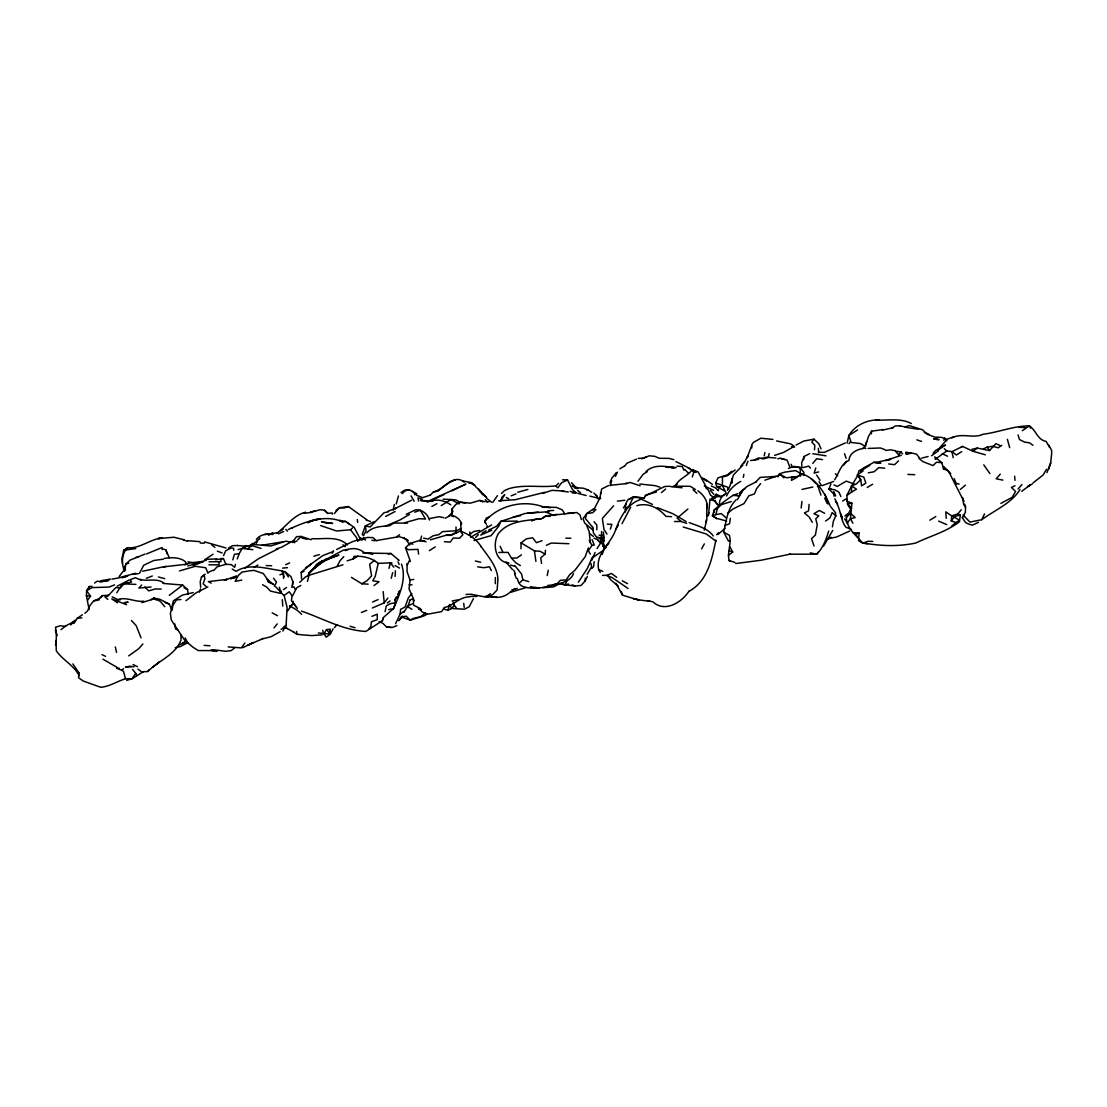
<?xml version="1.0" encoding="UTF-8"?>
<svg xmlns="http://www.w3.org/2000/svg" width="1107" height="1107" viewBox="0 0 1107 1107"><rect width="100%" height="100%" fill="white"/><g stroke="black" fill="none" stroke-linecap="round" stroke-linejoin="round"><path stroke-width="1.5" d="M283.489 578.449L283.489 573.343L281.967 570.838C267.368 568.901 249.504 562.743 236.068 571.337L232.207 569.053M181.022 635.238L180.981 640.247C175.003 655.261 158.439 660.699 147.743 671.534L141.585 671.811L137.891 669.098M601.599 531.429L601.558 537.338L604.436 545.862M867.763 543.717L862.962 543.246C856.264 535.511 846.564 528.565 846.343 517.315L850.674 509.428L847.561 504.128L846.855 495.424L851.504 492.103L851.574 485.973L857.704 475.512L858.921 470.849L873.838 462.297L880.619 463.113L873.838 462.297M495.299 583.693L495.369 577.508M596.784 529.769L596.839 525.05L594.016 521.757M406.975 563.601L407.113 571.821L410.06 580.096L409.05 589.007L413.52 598.804L413.492 605.086L420.48 608.698M520.954 548.754L521.079 542.859L526.379 538.832L532.688 537.781L536.383 542.665L542.07 540.714M124.565 571.323C121.313 563.781 121.466 553.874 127.499 547.771C140.188 548.851 150.04 539.026 162.217 537.988L158.163 538.583L173.924 537.241L183.997 539.773M718.471 489.169L718.429 490.65L715.164 487.689L711.372 486.028M730.246 561.415L729.126 560.516C726.925 552.13 731.769 543.828 729.43 535.345L723.646 532.066C726.413 520.857 727.354 508.307 736.113 499.783M89.114 609.625L86.415 595.746L86.609 590.806L89.57 586.475L92.047 586.309M292.815 584.814L292.926 582.019L290.947 576.595L285.163 571.821L281.967 570.838L284.098 576.913M965.622 506.176L965.359 512.181L962.62 517.467M395.116 576.415L395.379 570.797M706.986 514.395L706.695 520.138L704.246 530.17M846.772 501.111L851.864 503.187L850.453 518.713L852.943 523.224M710.044 498.925L708.66 513.081M800.596 476.121L800.112 467.735L794.01 466.31L788.392 468.427M542.748 587.734L553.597 586.89L559.146 583.956L574.865 586.004L580.995 585.492L585.119 581.037L585.285 578.089M871.417 433.764L871.583 431.163L883.04 429.558M79.234 675.657C73.837 665.182 62.767 660.173 56.319 650.861C55.724 642.946 57.107 635.114 55.544 627.212L59.349 626.05M72.868 663.896L78.915 672.807L78.569 677.761L83.191 680.999L100.765 687.295C109.759 686.437 117.121 681.358 125.575 678.702L132.12 678.743L143.633 671.534M706.903 516.014L706.709 504.003L706.958 508.68C708.369 501.236 703.512 494.912 697.867 490.733M751.791 447.975L751.75 444.71L753.59 442.316L760.841 438.22L772.88 439.41M715.842 540.119C712.133 558.565 707.802 580.884 689.412 591.083M814.475 449.788L814.821 445.332L811.805 442.122L813.977 439.161L818.862 443.796L821.034 448.847M714.997 500.336L716.464 503.45L719.273 506.01L719.716 500.876L721.792 496.739L724.891 494.234M963.837 505.069L962.813 499.215L948.312 470.821L943.551 468.911L943.745 466.587L950.747 473.658M809.106 504.391L808.553 510.894L804.402 512.887L809.203 517.052L812.289 522.269M541.544 563.38L540.742 557.803L545.114 554.109L545.488 550.262M858.575 538.86L859.143 533.076L852.653 532.578M395.545 623.698L400.125 614.205L400.596 609.307L405.01 607.106L408.4 597.766L411.859 593.573M959.617 520.207L951.716 515.89L957.735 513.952L960.336 514.921L959.617 520.207L955.867 522.546L951.217 520.857L951.716 515.89L945.779 511.849L946.236 518.27M803.668 459.723L804.014 456.513L809.66 453.676M600.686 492.684L600.119 498.039L600.368 496.96L594.736 508.03L586.599 513.62L585.451 518.588L592.605 527.153L593.504 533.048L596.77 537.421L602.042 537.947L596.77 537.421M801.191 507.988L801.897 501.416M55.571 645.187L56.166 640.303M625.427 511.974L625.676 503.782L627.973 499.7L633.287 497.347L644.399 497.873L645.796 495.009L656.465 491.992M144.975 554.081L130.128 560.073L125.811 564.044L125.243 568.5L119.086 576.595M594.21 561.692L593.573 566.659L591.858 568.486M803.544 475.401L803.945 472.44L800.112 467.735M936.259 439.437L933.561 438.746L939.082 439.617L936.259 439.437L936.564 437.223L941.296 437.293L946.61 439.258M730.343 518.339L729.582 523.763L724.891 525.479M832.45 526.835L833.322 521.3L835.937 515.641L832.146 512.638L829.918 517.91L825.601 521.051M461.301 524.469L461.536 523.002L458.727 519.017L455.129 516.415L451.075 515.295L445.139 518.201M905.913 453.206L906.093 452.113L911.241 453.289L905.913 453.206L911.227 453.206L906.038 454.064L911.033 452.915L916.444 454.078L919.917 458.492M713.863 512.735L714.361 509.787L723.508 501.983L732.876 495.424L737.594 493.625M172.028 610.414L172.941 605.155L176.511 599.883L180.953 599.482M393.262 510.216L394.272 504.474M1046.959 472.606L1050.695 462.837L1051.65 453.607L1051.65 450.424L1048.661 445M396.251 503.989L398.451 495.95M743.309 477.421L743.876 474.363M292.94 581.369L291.805 587.333L293.895 586.793L295.458 589.837M293.134 601.239L292.497 604.45L289.411 606.802M547.204 575.585L548.269 570.174M347.155 560.834L353.105 558.952L353.963 556.42C362.473 555.603 371.703 557.859 378.22 563.408L375.245 576.304L372.768 580.829L379.009 581.715L373.972 585.603M234.878 566.95L235.39 564.39M600.686 493.86L601.682 488.976L608.892 485.378M281.413 591.11L280.929 593.394L279.379 587.222M385.07 611.659L386.315 605.875L390.328 603.661L395.476 602.803L394.908 599.745L396.403 596.977M708.369 515.724L709.034 512.666M764.217 455.738L764.895 452.555M588.315 547.923L585.257 556.669L574.907 570.313L569.787 574.561L566.147 579.916L560.377 580.317L556.613 584.247C545.239 587.194 532.605 590.792 521.162 585.714L518.837 583.043L517.26 578.449M611.714 480.59L610.261 485.752M455.918 533.436L456.029 527.029M769.171 453.538L768.272 457.343L763.553 458.907L758.738 457.897L754.476 459.903M127.499 547.771L123.735 550.234L121.964 558.578L122.448 563.394M389 568.361L390.384 562.813L392.03 563.131M705.754 522.449L706.487 519.57M307.469 581.341L309.033 575.28L342.99 564.778M716.976 518.92L712.41 515.82L715.828 514.603L717.419 508.487L721.238 504.695L731.27 501.499M943.801 440.351L944.755 438.081M205.21 574.215L201.446 577.051L200.215 581.701L200.685 587.25M391.2 578.324L392.694 572.651M486.872 526.697L487.163 525.631M828.673 531.111C826.209 539.386 822.985 548.02 816.758 554.178L789.416 554.192L790.426 554.081L761.256 560.211L735.671 563.546M232.83 559.879L234.366 554.344L239.195 553.583L242.295 548.394L252.88 549.681M443.852 609.071L447.92 610.303L449.567 604.477L451.684 608.463L464.456 609.21L469.188 606.774L473.422 598.693M301.464 611.119C322.76 618.356 342.907 630.243 365.85 631.433L382.372 620.75L383.188 617.858M420.134 541.254L421.615 536.092M815.776 467.984L814.157 473.159L818.627 471.914M692.318 476.937L693.729 472.44L692.221 469.686C687.959 475.955 679.906 478.127 675.934 484.672M733.484 474.875L729.914 486.028L727.368 490.318M1048.786 468.939L1050.695 462.837M866.684 441.638L865.079 446.619L868.525 436.462L871.583 431.163M409.991 600.132L408.372 605.197L404.913 610.58L400.125 614.205M595.109 552.462L591.678 560.363M395.476 602.803L393.566 608.587L383.631 617.263L382.372 620.75M610.275 529.201L611.88 524.372L607.314 524.178M199.412 592.107L200.505 588.869M602.18 554.399L604.297 548.297L608.961 543.191M237.244 558.952L239.195 553.583M804.014 456.513L801.634 462.934L801.828 466.033M830.928 483.842L828.949 489.073L835.674 495.964L833.765 491.536L834.083 496.254M746.312 465.493L747.945 461.176M899.963 425.904L904.751 426.845L909.387 425.628L922.588 429.793L926.268 433.363M846.855 495.424L851.574 485.973L856.306 483.98L860.762 479.705L857.704 475.512M609.943 482.804L611.756 478.293L616.322 472.578M751.681 445.567L747.128 457.786L748.18 455.364L744.015 463.072M500.682 501.084L504.737 494.608L502.232 496.918L500.336 501.319M720.795 486.679L716.699 486.554L715.703 483.039L717.917 477.878L727.7 474.723L731.685 471.25M592.259 557.347L587.499 568.223L578.366 582.199M622.023 523.68L630.686 507.241M223.572 555.576L225.759 550.732L231.086 548.048L233.66 548.283L233.674 550.4M777.917 476.854L779.273 473.879L784.683 472.163L795.504 470.6L799.821 473.035M274.453 586.406L276.446 582.102L273.567 578.241M407.348 564.944L409.327 560.709M615.381 476.384L617.388 472.191M737.428 499.617L742.41 491.121L738.327 496.462M963.09 514.949L969.953 522.103L981.757 519.695L984.538 513.925M332.169 553.334L333.359 550.912M585.119 581.037L587.388 576.443M832.755 530.405L823.663 545.945M397.911 594.21L399.655 590.723L397.717 596.604L394.908 599.745M726.538 495.991C729.319 489.709 734.661 484.548 740.749 481.448M121.645 585.119L116.761 592.743M86.65 591.096L89.57 586.475L88.657 587.25M139.537 573.246L143.702 565.248L153.776 560.502L163.393 559.173M705.92 487.938L708.397 490.138L710.5 495.092L712.742 496.739L711.04 499.949L714.901 500.751M337.248 565.954L340.084 560.626L343.793 556.669M318.346 632.941L330.315 634.117L333.096 628.859M282.825 631.032L286.118 625.497L287.1 607.383L284.208 595.87L275.768 586.89M633.287 497.347L629.094 505.982L625.026 509.248M701.617 548.837L704.343 543.897M561.595 583.195L564.791 585.063L566.798 581.438M834.664 479.801C839.023 473.021 840.78 463.902 848.944 460.457C849.443 452.984 856.915 449.29 863.543 448.46M330.052 629.33L330.232 634.131L326.205 637.148L324.047 633.896L326.496 629.565L330.052 629.33L330.315 634.117M616.129 528.897L618.384 524.912M334.259 513.62L339.517 507.726L348.484 506.563L366.804 519.75M1020.031 489.543C1011.369 503.464 994.681 510.161 981.757 519.695M597.6 539.773L600.617 543.025L597.06 548.574M1046.516 469.285L1043.126 474.986L1032.997 482.97M314.277 567.863C316.547 562.813 322.386 561.124 326.98 558.883L325.361 559.727L343.35 550.137L348.387 549.349M107.393 596.618L115.861 587.54L120.248 587.872L124.039 583.859L127.222 582.78M256.243 543.371L257.447 541.392M132.536 669.431L135.663 673.222L132.12 678.743L126.696 680.348M287.502 611.009L291.888 604.962M73.892 623.462L77.379 618.163L82.458 614.717M573.523 573.661C570.714 580.663 563.2 582.573 556.613 584.247M734.093 474.28L742.935 465.051M623.379 507.947L626.036 504.017M497.444 495.659L492.795 502.26M592.065 539.676L594.265 545.018L591.968 545.447L588.412 550.663L590.294 554.15M816.758 554.178L818.225 552.047M939.677 447.809L947.454 439.036L953.971 436.808M402.187 616.087L398.907 620.695L402.09 616.544M361.92 540.216L363.871 537.532M244.855 643.056L241.326 647.899L228.208 646.903M624.749 466.075L626.77 463.321L636.442 459.142M847.187 523.154L850.453 518.713L855.171 517.564L850.674 513.357L846.343 517.315M898.51 455.254L901.001 451.877L902.579 453.953M87.578 600.188L90.553 596.189L86.609 590.806L91.964 587.609L109.081 587.056L114.561 584.883M100.737 597.849L102.411 595.594L107.199 595.358M314.305 568.126L316.906 564.639L321.777 561.277L316.906 564.639L309.254 572.873M985.355 454.811L972.956 451.269L972.084 449.248L977.356 448.086L989.52 450.563L995.899 443.658L1000.783 445.9L1001.766 445.318M307.732 575.64C315.37 565.193 326.8 558.703 338.95 555.064L324.24 560.516L308.549 573.066M587.139 574.27L591.595 566.909L591.041 563.518M276.293 548.975L281.496 547.232L293.604 540.534L296.593 536.618L301.284 536.466L311.15 539.746M843.783 464.982L846.647 461.218M586.157 514.52L583.029 518.602L584.69 523.085L592.785 529.893L592.605 527.153M372.353 607.992L384.226 602.831L387.879 598.057M951.217 520.857L954.455 516.665L960.336 514.921M368.839 629.122L370.859 626.562L371.44 621.788L377.293 619.616L377.224 614.177L371.883 616.35M274.024 627.932L277.22 623.891M760.606 483.621L756.551 488.713L754.448 493.943L748.83 495.811L743.959 503.63L733.277 508.846L728.005 512.915M850.674 509.428L851.615 508.238L847.561 504.128L851.864 503.187M712.41 498.994L716.187 494.303L721.792 496.739L716.824 496.573L712.41 498.994L719.273 506.01M147.743 671.534L149.279 669.652M637.95 481.227L643.236 474.225L647.429 471.568M689.177 590.917C681.926 602.277 664.92 613.07 652.964 601.876L647.761 600.589M938.224 450.217L940.41 447.546L938.044 450.023L945.433 444.972L940.217 447.809M102.411 595.594L98.841 598.735L93.749 600.838L90.124 605.252L87.398 611.119L84.852 613.278M740.887 466.102L744.596 461.633M334.439 627.697L337.04 624.569M957.735 513.952L961.25 509.746M848.944 443.644L850.785 441.43L848.903 435.438C854.908 425.199 867.514 419.415 879.221 419.954L875.665 419.954C887.482 420.812 900.544 417.685 911.324 423.524M453.137 602.319L454.327 605.321L451.684 608.463L447.92 610.303M812.746 463.418L816.703 458.741L822.543 459.626M452.14 514.478L451.947 509.026L455.932 504.335L460.803 502.26L470.226 503.187L479.801 500.433L485.143 501.748M1000.271 474.128L996.175 478.791L1002.914 480.106M142.914 643.956L138.721 648.716L128.703 655.884M1018.066 488.962L1021.955 484.575M213.623 570.672L217.041 566.853L225.911 564.252L231.225 564.612L234.31 567.033M94.607 583.057L97.042 581.244L102.605 581.632M448.972 515.862L452.915 511.628L451.947 509.026M933.076 453.192L935.844 450.286L942.915 446.342M75.041 620.141L70.544 624.846L73.699 621.954M141.738 585.022L138.845 588.038L151.078 587.001M613.596 505.871L602.346 518.394L603.979 529.423L606.982 534.031M755.694 482.071L760.177 477.408L776.145 476.384L780.767 474.778L786.44 477.767L796.749 476.702L801.98 473.851C816.136 478.556 824.701 492.56 830.056 505.705M716.658 534.695L718.512 532.771M475.567 537.532L478.376 534.626M677.359 517.993L687.917 508.999M277.041 533.062C286.422 526.157 293.729 515.115 305.518 512.209M357.672 541.171L360.785 537.96M558.606 483.233L555.769 486.084L557.803 487.827L561.54 482.832L567.6 479.926M301.547 578.85L301.215 572.277L310.942 564.196L305.809 567.697M247.65 549.017L252.88 544.45L270.828 545.986L285.966 541.143L290.325 542.181M410.379 561.443L405.536 547.771L409.936 543.412L419.844 540.382L424.562 540.825M245.034 568.043L258.443 558.758L278.438 548.643M430.194 495.161L433.543 491.882C441.638 489.82 447.02 482.361 455.157 480.023M299.679 582.351L305.324 577.079L309.033 575.28M898.552 460.83L894.594 464.691L888.658 463.944M959.644 521.577C946.928 531.581 930.378 535.996 915.697 543.039C898.939 546.664 881.227 546.083 864.401 543.163M119.238 668.241L116.622 668.241L121.853 670.316L123.569 668.67M501.499 493.473L504.529 490.553L509.192 488.519M256.354 539.441C260.2 534.141 267.119 533.74 273.083 534.473M745.066 488.395L739.324 493.21L747.128 486.43L756.538 481.656M277.276 532.951L272.779 533.325M725.016 528.357L717.973 534.515M470.696 537.296L491.577 524.939M320.656 525.59L336.5 530.986L350.532 529.755L352.566 527.901M297.658 539.759L301.284 536.466M402.132 493.639L405.342 490.733L409.078 489.709L416.744 493.68L414.572 494.829M520.013 582.393L522.933 579.791L528.717 581.618M284.582 595.109L289.218 591.761L292.04 595.704M469.617 596.867C459.35 596.673 453.662 605.861 444.239 607.535L441.665 611.604L427.427 614.219L422.085 611.922L418.017 607.591M437.694 491.3C444.765 485.862 455.226 474.128 464.234 482.237M185.948 600.714L196.147 592.798L207.853 586.918M1021.761 491.356L1030.409 484.783M366.832 532.813C372.602 526.254 381.818 526.517 389.789 525.687L393.677 523.03L407.487 523.113M951.453 526.282L955.867 522.546M511.005 591.318C505.844 596.839 497.472 598.845 490.401 596.313L496.573 597.047L488.478 596.922M661.46 492.601L665.653 489.045M281.898 529.879L283.101 528.855L280.583 530.917M960.295 489.474L965.401 485.184M468.925 534.764L473.99 531.457L479.691 530.474M603.44 550.262L592.923 557.444M735.186 469.949L727.161 475.775L722.484 476.896L722.414 485.461L726.289 493.459M857.607 429.917L848.903 435.438L847.049 443.243M234.49 647.927L231.197 650.625L225.662 651.29L213.25 649.671M335.961 510.631L339.517 507.726L343.917 507.988L348.484 506.563M425.379 612.932L420.342 617.042L410.282 620.141L401.135 616.89L406.172 616.198L410.282 620.141C415.346 616.308 422.417 618.135 427.274 613.873M374.54 560.294L369.627 564.266L371.592 575.889L367.081 580.649L361.892 583.79L351.417 577.37M461.536 523.002L460.706 523.666L461.149 531.402M844.945 515.917L847.298 514.049M961.72 451.642L956.42 454.977L951.923 451.628L946.789 450.95L935.484 459.156M281.081 629.454L286.118 625.497M152.503 667.327L159.366 661.958L157.471 663.453M938.418 450.867L931.554 455.738M280.182 631.682L271.063 636.705L262.484 638.905M308.825 565.691L322.69 555.645L333.581 551.397M728.323 555.382L732.723 552.033L729.804 546.706M490.346 593.656L485.807 597.102L471.139 594.251L466.061 594.445M1000.783 445.9L998.21 447.837L992.73 446.273L987.153 447.09L983.445 448.902M204.67 559.741L213.097 554.206M387.353 602.969L390.065 600.949M645.215 495.95L664.657 486.54L669.666 486.208M403.834 612.213L404.581 611.659M542.513 518.38L545.834 515.973L576.678 512.513L579.916 514.824L581.369 519.57M977.356 448.086L972.956 451.269L962.62 446.425L961.374 446.951M646.004 471.471C653.587 464.345 664.504 466.061 673.803 467.652L670.925 467.417L676.211 467.555M857.302 475.097L863.82 477.089L865.826 483.081L861.578 485.876L860.762 479.705L857.302 475.097L863.142 470.945M798.438 476.356L801.98 473.851L804.042 475.415M201.446 577.051L204.186 575.114L204.892 578.726L203.121 583.735L206.262 586.544M521.439 554.842L517.052 557.928L511.503 558.191L508.044 552.393L498.856 552.476M283.461 589.63L286.547 587.457M248.674 546.221L252.825 543.316M252.133 544.81L259.799 538.652L259.425 537.352M396.86 536.646L399.627 534.709M61.01 629.689L65.355 626.119L74.806 621.069M441.181 505.622L450.992 499.52L456.042 499.935L460.069 502.329M1030.423 484.714L1027.67 486.623L1032.264 484.008M891.481 428.506L895.176 425.987L899.977 425.738M268.71 535.276L272.419 532.744M401.025 492.573L404.456 490.249L409.078 489.709M188.148 594.376L187.581 589.602L182.683 585.063L169.274 595.372M234.518 577.992L236.732 576.539L230.588 578.753L233.549 577.674M254.001 567.49L257.903 564.971M793.553 446.744L783.714 452.348L774.596 455.392M481.282 546.955C476.813 539.109 468.538 534.238 460.346 531.014L451.158 535.345L445.886 535.304L430.402 539.842M429.35 550.622L435.259 546.9M1022.342 430.678L1029.358 425.891C1036.083 430.07 1037.328 439.866 1046.073 441.389L1049.478 447.173M842.621 501.056L846.205 498.828M619.837 468.842L624.154 466.172M929.894 520.165L935.802 516.526M512.486 569.565L505.927 562.01L508.888 563.159C495.037 561.969 492.131 543.606 498.441 533.546C508.583 520.76 526.351 520.511 541.129 518.865L545.834 515.973L550.027 516.485M373.945 521.812L365.352 525.963L362.252 534.321L363.456 535.663L366.043 530.917L365.352 525.963L370.181 526.96L383.963 512.776L388.502 511.738M867.21 487.495L872.662 484.202M721.349 496.448L724.947 494.303M796.058 445.014L803.834 441.043L813.977 439.161M228.471 548.048L232.47 545.696L237.59 545.488M259.868 640.095L262.843 638.352M406.2 514.298L415.734 509.773C422.127 509.358 427.703 514.008 429.433 519.999M300.827 585.437L296.676 587.872L291.778 597.379L291.459 600.741L296.413 607.148M851.504 492.103L856.5 489.183L851.574 485.973M628.831 499.395L633.536 496.656L642.42 497.832L640.012 498.676M427.8 501.941L443.824 494.691M353.105 558.952L357.838 556.254M672.862 486.596L677.249 484.119M146.442 553.97L162.092 547.522L162.217 549.625M482.126 533.02L486.125 530.779M150.967 599.648L153.928 598.001L160.031 599.344L169.329 604.118L171.585 609.487M108.209 595.151L104.944 596.936L107.836 599.399M409.659 600.368L412.191 598.97L414.405 600.644M555.354 583.735L552.78 585.146L547.937 585.34M117.176 586.198L129.187 580.026M395.047 511.531L385.679 516.471M412.136 603.827L407.238 606.47L411.97 609.32M431.868 506.397L436.919 503.699M385.527 526.143L400.194 519.847L409.507 514.423M455.074 532.827L451.186 534.861L445.886 535.304M451.919 490.761L465.909 484.063L426.998 501.775M962.62 446.425L951.923 451.628L953.21 457.689M247.664 645.312L253.185 642.558L242.89 647.692M313.184 511.738L320.227 509.69L324.462 510.244L327.741 513.385L332.28 512.956L332.335 514.146M430.374 495.05L422.666 497.652L416.578 495.272M460.982 528.537L456.527 530.737L442.551 531.623L438.856 534.639L433.128 535.774L428.146 539.04L423.538 538.127M1014.994 485.738L1011.438 487.44L1015.576 491.466L1012.213 497.32L1000.88 503.394M480.701 535.082L491.771 530.281M554.012 515.419L556.6 514.202M208.794 572.139L212.931 570.188M336.57 549.501L352.413 541.683L362.93 538.389L365.587 540.064M248.563 644.855L259.301 640.206M978.477 522.338L972.43 525.161L968.487 524.04L965.622 522.615L962.052 517.315M542.638 493.431L551.923 490.346L563.906 491.051M285.689 564.681L289.619 562.909M546.332 545.294L551.397 543.053L568.86 543.689M187.429 642.904L180.233 646.585L175.224 647.692M526.282 587.471L511.185 592.176M288.263 529.533L292.525 527.679L291.141 528.288C306.93 521.12 325.956 514.312 342.713 521.923L345.578 521.439L354.171 527.333L360.536 539.483M278.424 533.837L283.696 531.554M531.72 520.927L535.954 519.086L541.129 518.865M831.163 537.269L827.109 539.026L836.615 536.978L849.747 531.028M717.419 508.487L714.361 509.787L712.41 515.82L716.769 518.214M372.519 602L378.124 599.62M279.891 574.865L283.489 573.343M488.561 530.142L496.752 526.129L500.848 521.328L525.202 513.44L549.252 511.614M182.558 642.89L185.035 641.852M638.144 458.409L643.43 458.173L649.186 455.821L654.721 456.319L659.246 458.27L668.96 458.367L673.942 459.696M602.512 575.363L606.747 575.377L611.424 573.454L616.668 577.314M284.236 626.507L285.564 625.967M388.253 511.088L395.752 508.362L393.732 509.289L411.5 500.239M396.901 625.621L392.335 627.434L386.551 627.019L383.036 623.449L379.134 621.567M586.876 490.235L587.955 489.82L591.692 492.352M123.735 550.234L135.76 548.602M511.199 495.811L515.945 493.943M641.645 458.838L646.543 456.914M758.669 459.419L750.546 460.54M361.366 612.475L366.735 610.4M146.373 578.283L152.296 576M248.66 570.949L253.987 570.354L263.341 573.564L269.388 582.157L267.147 579.459L273.692 584.579L267.866 581.424L271.298 583.444M951.965 437.818C961.596 432.809 972.126 438.427 982.034 434.76M247.235 545.903L243.208 547.384L248.84 545.889L244.066 546.664M178.448 645.063L184.163 642.987M236.414 575.972L224.472 580.248L227.17 579.362L208.351 581.618L211.16 583.14M193.324 565.359L199.163 563.269M345.439 550.622C351.597 547.232 359.512 548.2 364.632 552.988M764.826 480.175L776.145 476.384M184.883 564.764L190.681 562.771L201.28 561.706L196.825 563.062L202.166 561.429M414.738 512.154L420.342 510.23L425.558 519.183M215.533 559.768L223.434 558.578L226.077 564.695M404.664 522.712L419.069 518.699L424.382 518.948M292.414 542.513L297.05 540.963M200.007 562.287L206.372 560.17M527.887 489.446L517.758 492.255M163.476 567.213L166.133 566.341M855.144 534.377L859.143 533.076M515.198 588.993L511.849 590.073L517.329 588.426M845.278 442.925L824.355 452.376L818.46 452.251M301.215 572.277L303.982 571.42M202.982 562.052L187.775 565.912M489.419 517.024L486.457 517.951L484.769 521.522L485.489 523.182M135.594 573.288L120.967 577.162M179.445 570.935L195.289 566.286L205.736 567.739L207.964 573.301M802.008 489.405L812.856 487.025M413.741 579.404L410.06 580.096M304.231 513.288L312.036 512.32M142.637 571.24L162.632 566.978L186.46 564.252M238.074 549.612L242.295 548.394M313.89 556.184L319.314 554.621M310.417 512.057L315.481 510.604M564.791 585.063L568.597 583.97M777.792 458.852L780.31 458.132L785.001 459.516M141.89 602.623L154.745 598.638L160.473 601.502L164.735 606.691M125.811 564.044L128.716 563.255M901.292 455.309L885.766 460.498L890.665 459.336M817.492 486.374L821.366 485.378L819.055 481.656M921.716 458.118L928.109 456.513M833.557 481.448L822.307 485.586M126.184 583.334L131.553 581.991L130.28 579.777L135.275 577.702L141.364 580.234M544.81 492.283L515.101 499.727L498.69 500.807M510.064 488.325C525.133 484.299 540.922 487.786 556.018 485.835M377.224 540.424L399.073 536.66L404.359 538.237M124.925 602.9L128.135 602.139L124.15 602.665M182.475 643.125L184.814 642.558M473.976 540.548L491.121 535.65L498.607 526.392L500.848 521.328L517.426 521.093M388.225 554.109L390.909 553.486L399.115 560.363L398.285 560.253M761.312 458.478L766.39 457.288L775.993 457.994M617.402 501.139L624.832 500.267M889.862 459.419L875.609 462.532M486.955 502.094L489.695 501.471M261.819 545.239L282.949 541.835M527.555 513.247L538.14 512.071M513.15 517.149L520.608 515.627M388.682 609.625L393.566 608.587C399.323 594.805 406.892 579.376 401.481 564.1M729.983 540.769L728.475 541.088L723.646 532.066M625.206 483.565L630.423 482.514L640.123 485.793M982.559 434.331C998.348 432.45 1013.265 425.918 1029.358 425.891L1030.575 428.118M103.629 581.41L108.97 580.345L99.741 581.825M120.442 577.591L112.056 579.127M452.113 600.99L458.007 599.869M110.534 579.044L101.041 580.705M241.769 580.123L235.21 581.341L238.24 575.543L242.101 572.056L247.567 571.17M830.942 488.713L828.949 489.073L834.692 489.709L838.995 492.241L840.85 496.531M868.331 472.8L874.101 471.762L878.806 467.597L884.687 468.219M715.828 514.603L721.252 513.62L726.344 518.021M112.167 596.853L117.716 599.62C126.516 596.521 134.999 602.305 143.785 601.226M586.599 513.62L592.798 512.652L595.884 509.538L592.729 509.746M882.487 430.139L893.28 427.676M193.227 592.577L182.42 595.096L173.384 600.81L170.395 613.499L171.281 619.989L184.551 640.109L192.743 647.014L198.111 650.57L214.606 650.598L210.925 650.224L217.097 651.442M433.543 491.882L436.31 491.494M429.267 518.657L439.078 516.678L443.699 517.702M640.953 498.344L644.399 497.873M93.749 600.838L97.72 600.285M885.821 450.48L890.692 449.816L894.968 450.674L898.856 454.963M164.376 558.454C171.294 557.333 179.016 557.001 184.952 561.332L186.82 563.975M322.248 634.823L311.69 635.598L302.405 634.878L296.773 634.228L293.244 631.889M216.93 558.883L206.428 559.339M636.816 505.678C648.093 502.287 658.679 507.961 665.944 516.36L671.575 516.692M611.064 485.24L627.378 483.482M132.729 574.381L138.361 573.703M510.535 565.151L514.492 566.092M674.855 486.181L690.242 486.291L695.459 489.585M208.905 564.805L219.02 564.847L219.006 561.747L220.93 561.595L220.943 558.551L223.434 558.578M135.76 557.43L138.555 557.167M282.576 568.099L287.446 567.67M468.967 483.247L470.738 483.095L474.986 485.586L472.108 482.818L462.477 480.825M77.545 672.904L78.915 672.807M792.847 466.974L803.115 467.514L808.747 466.116L810.421 468.136M547.785 510.756L553.597 510.41M77.379 618.163L81.904 617.9M219.006 561.747L209.112 561.747M131.415 666.829L125.465 667.147L129.547 666.206L134.155 666.76M269.015 534.252L264.559 534.377M362.847 552.919L373.114 553.804L364.563 552.767M311.842 538.68C323.701 539.413 337.995 535.567 347.39 544.893M674.509 521.522L681.054 521.466L686.7 523.334M390.909 553.486L369.005 553.126M378.22 563.408L390.384 562.813L393.829 567.199M484.935 596.369L488.284 596.355L487.177 597.116L492.823 594.445L497.14 589.989L497.887 579.528M135.884 584.385L124.039 583.859M470.337 596.438L476.882 596.438M561.636 491.107L568.334 492.006M567.559 513.247L573.551 513.288M409.133 584.787L412.039 584.814M161.248 589.035L155.146 588.979L148.684 590.861L144.837 586.904M562.508 479.815L567.448 479.885L572.527 489.557L575.944 492.643M420.563 500.461L433.017 501.056L429.488 501.402C436.947 498.814 444.419 500.267 450.77 504.875M327.741 513.385L324.462 510.244M872.8 541.392L867.722 541.309L862.962 543.246L858.492 540.673M1019.007 427.344L1025.027 427.496M565.857 538.127L570.866 538.265M564.833 513.828L562.273 509.912L556.641 507.435L541.932 506.937L550.594 507.67M328.226 523.251L332.654 523.39L321.514 521.784L326.745 523.21M200.215 543.053L204.338 543.177M572.264 492.933L576.193 493.058M675.256 467.638L665.93 467.237M905.152 427.205L918.519 429.267M907.906 474.419L914.7 474.695M266.192 565.552L271.672 565.774M574.741 487.703L583.251 488.187L587.955 489.82M868.151 448.432L880.452 447.975L885.13 449.774M732.876 495.424L739.434 495.77M443.16 499.174L450.992 499.52L459.225 503.92M530.35 586.738L539.04 587.942M237.396 545.53L246.474 546.291M361.892 583.79L368.147 584.178M204.131 645.381L209.956 645.755M444.405 541.71L450.217 542.098L453.233 538.016L459.447 538.265L462.851 534.778L460.346 531.014M574.671 487.744L577.937 487.966L572.374 485.931L577.051 488.63L571.516 482.777M676.944 466.116L682.369 466.531L683.877 470.212M521.079 542.859L534.446 550.871L540.105 551.286L545.114 554.109M187.747 540.686L200.021 541.669M649.532 601.253L637.521 599.731L622.604 595.206L615.879 583.32M163.006 583.403L182.683 585.063M943.551 468.911L941.808 462.671L936.536 462.2L933.035 465.59L923.044 461.688L918.962 458.45M187.872 561.803L194.237 562.993M851.103 442.482L860.374 443.533L865.716 446.522M599.095 535.207L602.319 535.511M682.092 487.772L670.455 486.568M386.551 627.019L391.048 627.489M86.415 595.746L90.553 596.189M420.591 500.461L425.586 501.042M895.674 451.255L901.001 451.877M280.196 593.283L270.495 591.096L266.718 587.097L262.594 584.717M418.598 609.224L421.504 609.611M60.345 625.732L65.631 626.479M117.716 599.62L120.096 599.966M477.698 566.826L483.801 567.711L489.571 566.798L491.3 570.617M371.855 540.244L374.982 540.714M599.676 537.67L603.246 546.512L606.373 547.01M577.702 493.307L586.115 495.493M791.671 446.536L794.674 447.048M345.578 521.439L339.475 520.373L342.713 521.923M812.801 453.718L825.974 455.807M460.803 502.26L465.438 503.09M639.901 484.022L655.123 485.655L659.952 487.177M956.365 483.538L959.132 484.063M140.105 579.376C147.909 581.825 156.433 577.577 163.642 582.932M589.865 496.144L600.658 498.69M781.348 458.865L787.035 459.972L789.748 466.822M726.635 521.106L718.028 518.699M776.588 440.932L790.619 443.865L793.816 445.913M810.31 552.863L815.153 553.86M419.844 540.382L426.084 541.793M302.017 538.099L307.013 539.234M570.147 491.397L575.308 492.587M927.057 434.235L936.771 437.818M163.02 549.072L165.759 549.709L169.343 557.9M475.332 560.972L480.646 562.245M544.879 507.504C524.58 499.119 498.828 505.096 484.769 521.522L486.36 524.261M689.204 522.573C697.535 525.894 707.802 528.288 713.295 535.968M204.518 541.877L226.049 547.979M409.936 543.412L412.856 544.201M158.384 576.968L164.722 578.657M683.185 527.015L706.238 533.948L716.063 541.198M251.261 545.447L261.044 548.408M350.075 626.271L355.015 627.724M716.699 486.554L724.324 490.747M916.817 439.866L921.481 441.389M366.196 520.055L370.485 521.48M729.126 560.516L734.854 562.425M165.206 602.706L169.329 604.118M546.305 512.237L553.86 515.488M657.337 507.656L672.765 513.662L686.146 521.508M422.251 499.326L418.003 497.832L418.571 500.973M126.558 604.74L111.807 598.929L117.508 602.803M728.876 550.677L732.723 552.033M675.948 461.577L689.952 468.565M183.402 539.87L187.512 541.378M217.346 551.161L222.161 552.96M594.03 538.223L597.143 539.413L600.617 543.025M924.262 432.408L928.856 434.221M704.273 485.973L713.572 490.373M851.477 529.45L845.886 527.223C840.116 519.653 841.016 509.137 835.481 501.291M938.653 521.106L946.706 524.593M606.747 575.377L612.309 577.688L628.056 588.495M854.562 484.174L846.232 481.13L837.238 486.471L833.945 484.88M652.452 504.405L641.437 499.202C627.337 503.422 619.906 517.55 615.409 530.53C610.607 543.911 595.179 554.192 598.679 569.607L602.845 571.392M294.268 632.374L285.315 627.475L287.225 628.555M175.515 628.914L177.84 629.966M942.265 453.773L947.55 456.222M407.597 539.912L403.322 537.864L408.179 540.645M572.361 584.814L574.865 586.004M687.987 467.887L696.082 472.412M133.089 664.546L137.462 666.677M102.038 654.638L105.539 656.34M102.909 659.163L117.356 667.535M183.997 587.775L187.581 589.602M506.342 497.486L508.777 498.745M479.801 500.433L482.749 501.941M824.673 513.302L819.374 510.479L813.936 513.717L818.779 515.876L815.762 518.74L817.229 524.815L815.361 535.11L811.528 538.611L814.046 546.083M715.703 483.039L727.174 486.983L728.849 489.031M272.156 612.849L277.428 615.686M863.225 447.228L865.799 448.626M622.328 580.801L627.503 583.638M395.13 565.552L399.489 568.071M712.742 496.739L715.15 498.192M520.345 565.566L515.807 562.799L511.503 558.191M451.075 515.295L453.413 516.72M121.853 670.316L123.431 671.312L125.575 678.702M486.637 498.275L491.563 502.218M712.382 484.34L705.228 479.373M695.279 471.79L692.221 469.686L698.13 471.942L706.155 486.776M1032.983 445.277L1029.593 442.869L1024.625 442.094L1019.505 439.576L1018.053 434.94M289.647 605.778L297.271 610.317L301.616 614.288M405.536 547.771L408.22 549.695L417.948 549.39L418.612 554.123M702.336 477.837L706.515 480.936L703.886 478.944M589.547 533.532L593.504 536.494M577.536 490.415L580.511 492.67M482.112 493.847L486.402 497.32M475.387 486.402L486.568 497.251M211.617 544.769L214.896 547.315M941.808 462.671L934.806 456.914L935.443 459.405M342.976 544.782L345.301 546.733M835.315 473.754L837.653 475.733M603.246 546.512L605.584 548.519M347.266 522.518L348.885 523.929M677.193 518.076L681.054 521.466M153.928 598.001L156.073 599.911M944.243 448.667L946.789 450.95M693.037 489.778L696.884 493.307M596.299 495.369L597.918 498.787M593.85 493.085L597.24 496.227M376.546 540.949L373.073 537.615L367.303 537.448L357.589 540.603L356.579 537.656L350.532 529.755M780.767 474.778L783.839 477.823M485.295 499.755L487.163 501.637M684.638 469.34L688.402 473.159M811.389 478.916L815.568 483.192M514.741 565.483L521.535 574.007L522.933 579.791M830.61 506.605L835.494 512.707L835.619 516.236M479.58 491.121L482.777 494.538M131.442 620.557L136.175 625.607L141.018 637.826M618.204 586.06L610.69 579.791L608.075 576M412.524 491.314L414.488 493.528M710.486 490.484L713.835 494.289M944.672 438.372L946.762 440.78M285.855 529.367L287.377 531.152M481.005 546.429C487.924 556.254 497.057 566.175 497.901 578.684M478.57 489.114L481.116 492.172M326.496 629.565L330.232 634.131M816.662 475.138L819.955 480.203M414.184 501.291L411.057 495.894M454.327 605.321L456.693 608.421M983.763 464.857L989.907 473.602M844.627 518.975L847.685 523.237M293.784 603.509L297.326 608.435M406.311 539.953L409.811 544.948M987.153 447.09L989.52 450.563M285.163 571.821L288.387 576.982M589.256 540.52L591.968 545.447M598.679 569.607L600.229 572.402M185.132 637.978L188.024 643.347M841.749 516.402L840.933 514.866L842.219 518.477L840.559 513.247M834.816 498.8L837.639 504.114M855.919 534.058L857.15 536.701M825.061 494.331L828.078 503.976M513.731 570.147L515.378 573.703M824.701 498.025L827.22 503.574M500.143 546.263L502.799 552.102M293.604 540.534L294.587 542.817M820.951 495.092L817.326 484.52M954.192 478.667L956.462 484.05M135.663 673.222L136.687 675.699M791.173 464.303L792.474 467.472M586.544 525.092L589.215 531.637L590.294 542.527M514.63 574.159L516.319 578.297M398.091 561.803L399.17 564.515M322.649 630.312L324.047 633.896M962.509 497.527L963.989 501.443M621.304 591.512L622.604 595.206M844.53 453.718L846.135 458.326M165.759 549.709L167.199 553.901M469.7 532.024L470.544 534.515M55.35 629.994L57.232 635.612M601.184 535.954L602.623 540.327M1007.398 439.368L1009.681 447.657M716.187 494.303L716.824 496.573M124.579 566.134L125.534 570.188M534.446 550.871L535.885 561.374M115.322 646.931L116.539 652.424M964.737 504.252L965.235 507.255M603.273 534.778L604.353 541.24M98.841 598.735L99.049 600.105M174.726 623.919L175.28 627.932M357.312 519.46L357.699 522.462M463.708 603.329L464.22 607.383M384.226 602.831L383.174 591.595M1014.635 476.162L1014.967 480.341M603.412 532.052L603.855 537.85M818.364 448.349L818.682 452.777M282.354 599.662L282.769 606.166M296.662 631.433L296.773 634.228M732.239 479.11L731.644 483.247L732.433 478.238L732.239 479.11M792.211 476.937L791.477 480.383L797.248 477.186L792.211 476.937M864.622 467.569L860.471 471.181L869.784 465.203L864.622 467.569M310.804 520.816L307.815 522.739L315.578 519.46L319.951 519.128L310.804 520.816M127.554 576.014L122.296 577.633L127.554 576.014M639.306 599.925L633.467 598.596L639.306 599.925"/></g></svg>
